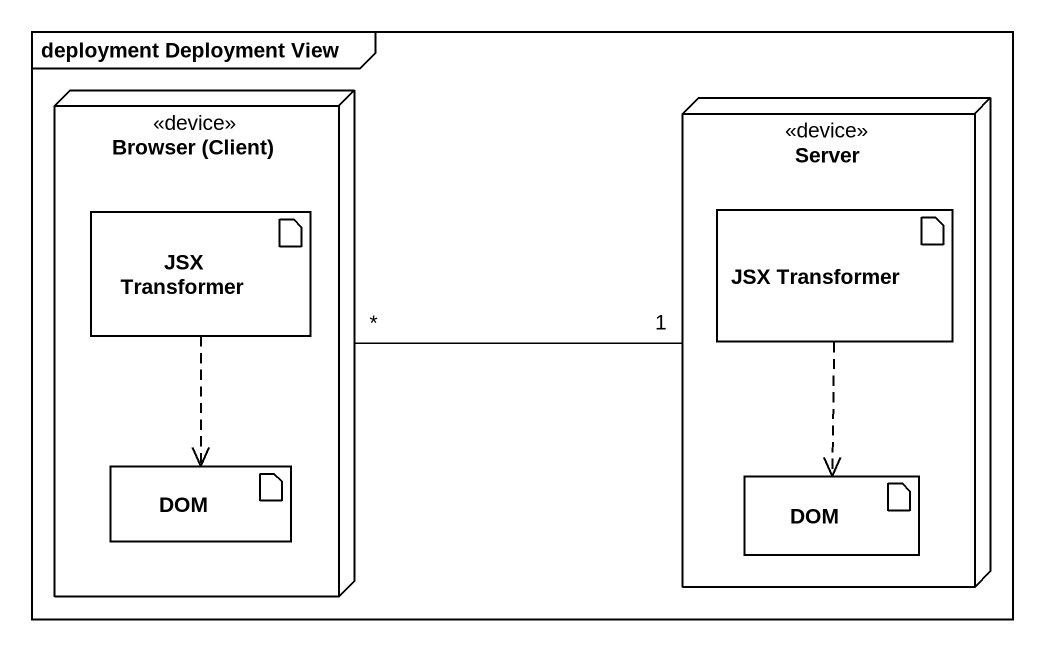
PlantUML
@startuml
mainframe deployment Deployment View
node "Browser (Client)" as Browser_Client <<device>> {
  artifact "JSX Transformer" as JSX_Transformer
  artifact DOM
}
node Server <<device>> {
  artifact "JSX Transformer" as JSX_Transformer_2
  artifact "DOM" as DOM_2
}
Browser_Client "*" -right- "1" Server
JSX_Transformer ..> DOM
JSX_Transformer_2 ..> DOM_2
@enduml
